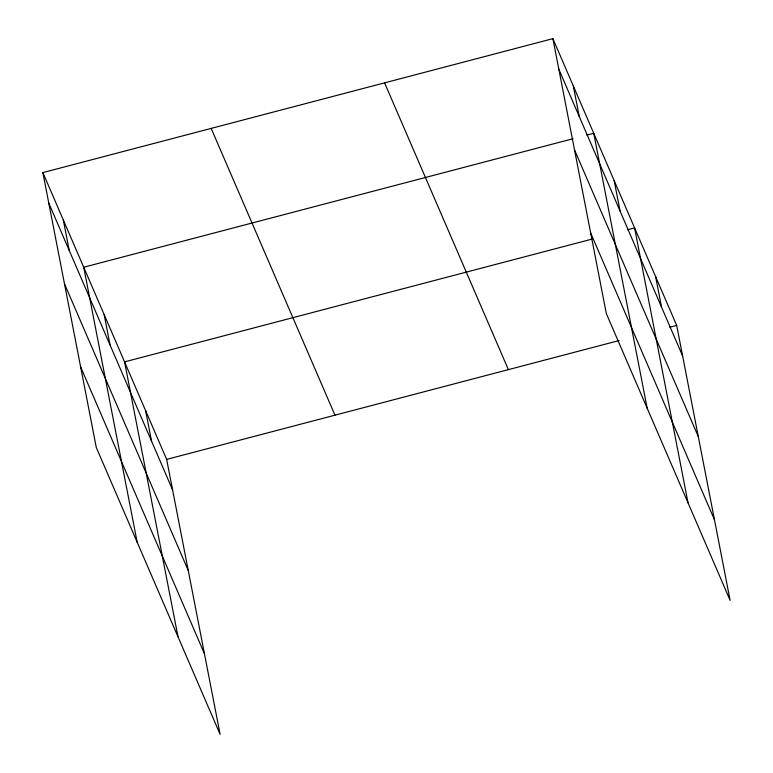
<?xml version="1.0" encoding="UTF-8"?>
<svg xmlns="http://www.w3.org/2000/svg" width="773" height="773" viewBox="0 0 773 773"><rect width="100%" height="100%" fill="white"/><g stroke="black" fill="none" stroke-linecap="round" stroke-linejoin="round"><path stroke-width="1.16" d="M42.863 172.601L166.659 459.384L220.112 734.35L96.316 447.577L42.863 172.601L552.888 38.65L676.684 325.423L730.137 600.399L606.341 313.616L552.888 38.65M572.996 138.734L83.716 267.236L137.169 542.211M586.823 135.101L593.741 133.285L647.194 408.26M591.944 239.128L124.569 361.88L178.022 636.846M627.676 229.736L634.594 227.919L688.047 502.894M166.659 459.384L619.047 340.564M669.776 327.24L676.684 325.423M558.831 69.203L682.627 355.976M574.503 149.856L698.309 436.639M590.659 232.963L714.455 519.736M384.577 82.856L508.383 369.629M211.174 128.395L334.97 415.178M48.805 203.154L172.601 489.927M64.478 283.817L188.283 570.59M80.634 366.914L204.43 653.687M655.639 276.676L661.582 307.229M614.168 180.602L620.11 211.155M573.315 85.967L579.257 116.52M145.614 410.627L151.556 441.18M104.142 314.563L110.085 345.106M63.289 219.918L69.232 250.471"/></g></svg>
